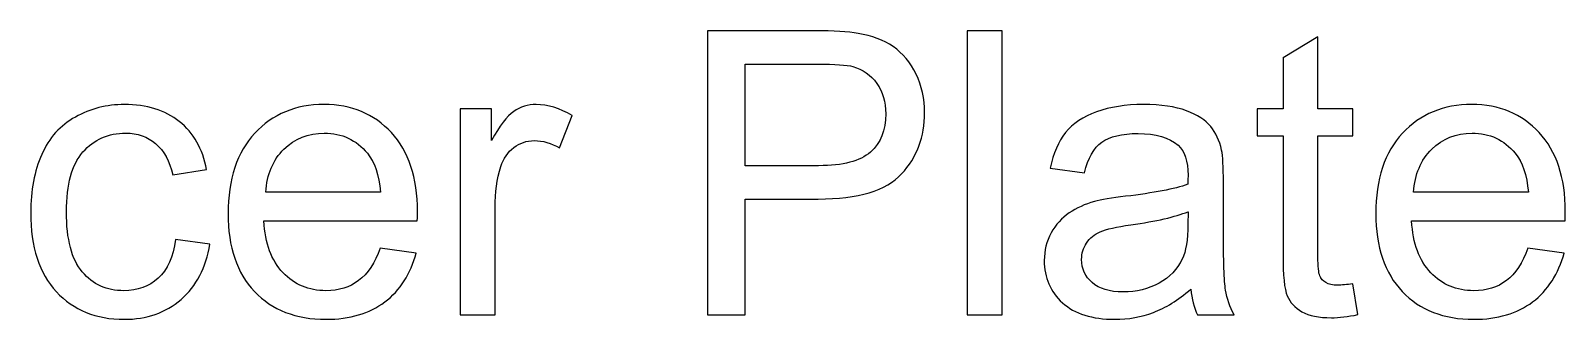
# Model space of a CAD drawing. Header units: millimetres. Extents: x -961 to -101, y 26 to 952.
# Drawn here: x -896.32 to -847.25, y 482.14 to 491.37 of the extents above; entities that cross this region are included whole.
import ezdxf

# ---------------------------------------------------------------- set-up
doc = ezdxf.new("R2010")
doc.units = ezdxf.units.MM
doc.header["$MEASUREMENT"] = 0
doc.layers.add('Layer 1', color=7, linetype='Continuous')

msp = doc.modelspace()

# ---------------------------------------------------------------- linework, layer by layer
at = {"layer": 'Layer 1', "color": 250}
for points, knots in [([(-874.6841, 482.2773), (-874.6841, 482.2773), (-874.6841, 491.3705), (-874.6841, 491.3705), (-874.6841, 491.3705), (-874.6841, 491.3705), (-871.2509, 491.3705), (-871.2509, 491.3705), (-871.2509, 491.3705), (-870.6476, 491.3705), (-870.1862, 491.3409), (-869.8666, 491.2837), (-869.8666, 491.2837), (-869.4199, 491.2096), (-869.0453, 491.0678), (-868.7426, 490.8604), (-868.7426, 490.8604), (-868.4399, 490.6508), (-868.1965, 490.3587), (-868.0124, 489.9841), (-868.0124, 489.9841), (-867.8282, 489.6094), (-867.7372, 489.1967), (-867.7372, 488.7458), (-867.7372, 488.7458), (-867.7372, 487.9754), (-867.9827, 487.3213), (-868.4759, 486.7879), (-868.4759, 486.7879), (-868.967, 486.2524), (-869.8581, 485.9857), (-871.145, 485.9857), (-871.145, 485.9857), (-871.145, 485.9857), (-873.4776, 485.9857), (-873.4776, 485.9857), (-873.4776, 485.9857), (-873.4776, 485.9857), (-873.4776, 482.2773), (-873.4776, 482.2773), (-873.4776, 482.2773), (-873.4776, 482.2773), (-874.6841, 482.2773), (-874.6841, 482.2773)], [0, 0, 0, 0, 0.0833333, 0.0833333, 0.0833333, 0.0833333, 0.1666667, 0.1666667, 0.1666667, 0.1666667, 0.25, 0.25, 0.25, 0.25, 0.3333333, 0.3333333, 0.3333333, 0.3333333, 0.4166667, 0.4166667, 0.4166667, 0.4166667, 0.5, 0.5, 0.5, 0.5, 0.5833333, 0.5833333, 0.5833333, 0.5833333, 0.6666667, 0.6666667, 0.6666667, 0.6666667, 0.75, 0.75, 0.75, 0.75, 0.8333333, 0.8333333, 0.8333333, 0.8333333, 1, 1, 1, 1]), ([(-866.3783, 482.2773), (-866.3783, 482.2773), (-866.3783, 491.3705), (-866.3783, 491.3705), (-866.3783, 491.3705), (-866.3783, 491.3705), (-865.2607, 491.3705), (-865.2607, 491.3705), (-865.2607, 491.3705), (-865.2607, 491.3705), (-865.2607, 482.2773), (-865.2607, 482.2773), (-865.2607, 482.2773), (-865.2607, 482.2773), (-866.3783, 482.2773), (-866.3783, 482.2773)], [0, 0, 0, 0, 0.2, 0.2, 0.2, 0.2, 0.4, 0.4, 0.4, 0.4, 0.6, 0.6, 0.6, 0.6, 1, 1, 1, 1]), ([(-854.0424, 483.2743), (-854.0424, 483.2743), (-853.89, 482.2879), (-853.89, 482.2879), (-853.89, 482.2879), (-854.2033, 482.2223), (-854.4848, 482.1884), (-854.7303, 482.1884), (-854.7303, 482.1884), (-855.1346, 482.1884), (-855.4479, 482.2519), (-855.6722, 482.381), (-855.6722, 482.381), (-855.8945, 482.5101), (-856.0511, 482.6774), (-856.1421, 482.8869), (-856.1421, 482.8869), (-856.2331, 483.0965), (-856.2776, 483.5367), (-856.2776, 484.2077), (-856.2776, 484.2077), (-856.2776, 484.2077), (-856.2776, 488.005), (-856.2776, 488.005), (-856.2776, 488.005), (-856.2776, 488.005), (-857.1031, 488.005), (-857.1031, 488.005), (-857.1031, 488.005), (-857.1031, 488.005), (-857.1031, 488.8686), (-857.1031, 488.8686), (-857.1031, 488.8686), (-857.1031, 488.8686), (-856.2776, 488.8686), (-856.2776, 488.8686), (-856.2776, 488.8686), (-856.2776, 488.8686), (-856.2776, 490.4984), (-856.2776, 490.4984), (-856.2776, 490.4984), (-856.2776, 490.4984), (-855.16, 491.1694), (-855.16, 491.1694), (-855.16, 491.1694), (-855.16, 491.1694), (-855.16, 488.8686), (-855.16, 488.8686), (-855.16, 488.8686), (-855.16, 488.8686), (-854.0424, 488.8686), (-854.0424, 488.8686), (-854.0424, 488.8686), (-854.0424, 488.8686), (-854.0424, 488.005), (-854.0424, 488.005), (-854.0424, 488.005), (-854.0424, 488.005), (-855.16, 488.005), (-855.16, 488.005), (-855.16, 488.005), (-855.16, 488.005), (-855.16, 484.1442), (-855.16, 484.1442), (-855.16, 484.1442), (-855.16, 483.8246), (-855.1409, 483.6193), (-855.1007, 483.5283), (-855.1007, 483.5283), (-855.0626, 483.4372), (-854.9991, 483.3653), (-854.9102, 483.3102), (-854.9102, 483.3102), (-854.8213, 483.2573), (-854.6943, 483.2298), (-854.5292, 483.2298), (-854.5292, 483.2298), (-854.4065, 483.2298), (-854.2435, 483.2446), (-854.0424, 483.2743)], [0, 0, 0, 0, 0.047619, 0.047619, 0.047619, 0.047619, 0.0952381, 0.0952381, 0.0952381, 0.0952381, 0.1428571, 0.1428571, 0.1428571, 0.1428571, 0.1904762, 0.1904762, 0.1904762, 0.1904762, 0.2380952, 0.2380952, 0.2380952, 0.2380952, 0.2857143, 0.2857143, 0.2857143, 0.2857143, 0.3333333, 0.3333333, 0.3333333, 0.3333333, 0.3809524, 0.3809524, 0.3809524, 0.3809524, 0.4285714, 0.4285714, 0.4285714, 0.4285714, 0.4761905, 0.4761905, 0.4761905, 0.4761905, 0.5238095, 0.5238095, 0.5238095, 0.5238095, 0.5714286, 0.5714286, 0.5714286, 0.5714286, 0.6190476, 0.6190476, 0.6190476, 0.6190476, 0.6666667, 0.6666667, 0.6666667, 0.6666667, 0.7142857, 0.7142857, 0.7142857, 0.7142857, 0.7619048, 0.7619048, 0.7619048, 0.7619048, 0.8095238, 0.8095238, 0.8095238, 0.8095238, 0.8571429, 0.8571429, 0.8571429, 0.8571429, 0.9047619, 0.9047619, 0.9047619, 0.9047619, 1, 1, 1, 1]), ([(-873.4776, 487.0525), (-873.4776, 487.0525), (-871.1281, 487.0525), (-871.1281, 487.0525), (-871.1281, 487.0525), (-870.3492, 487.0525), (-869.7988, 487.1964), (-869.4707, 487.4864), (-869.4707, 487.4864), (-869.1448, 487.7764), (-868.9818, 488.1828), (-868.9818, 488.7099), (-868.9818, 488.7099), (-868.9818, 489.0887), (-869.077, 489.4147), (-869.2697, 489.6856), (-869.2697, 489.6856), (-869.4623, 489.9566), (-869.7163, 490.1365), (-870.0295, 490.2233), (-870.0295, 490.2233), (-870.2327, 490.2762), (-870.6074, 490.3037), (-871.1514, 490.3037), (-871.1514, 490.3037), (-871.1514, 490.3037), (-873.4776, 490.3037), (-873.4776, 490.3037), (-873.4776, 490.3037), (-873.4776, 490.3037), (-873.4776, 487.0525), (-873.4776, 487.0525)], [0, 0, 0, 0, 0.1111111, 0.1111111, 0.1111111, 0.1111111, 0.2222222, 0.2222222, 0.2222222, 0.2222222, 0.3333333, 0.3333333, 0.3333333, 0.3333333, 0.4444444, 0.4444444, 0.4444444, 0.4444444, 0.5555556, 0.5555556, 0.5555556, 0.5555556, 0.6666667, 0.6666667, 0.6666667, 0.6666667, 0.7777778, 0.7777778, 0.7777778, 0.7777778, 1, 1, 1, 1]), ([(-891.6894, 484.6903), (-891.6894, 484.6903), (-890.5972, 484.5379), (-890.5972, 484.5379), (-890.5972, 484.5379), (-890.7178, 483.7865), (-891.0226, 483.2002), (-891.5158, 482.7747), (-891.5158, 482.7747), (-892.009, 482.3493), (-892.6165, 482.1376), (-893.334, 482.1376), (-893.334, 482.1376), (-894.2336, 482.1376), (-894.9575, 482.4318), (-895.5036, 483.0203), (-895.5036, 483.0203), (-896.0518, 483.6087), (-896.3249, 484.4511), (-896.3249, 485.5476), (-896.3249, 485.5476), (-896.3249, 486.2588), (-896.2064, 486.8789), (-895.9714, 487.4123), (-895.9714, 487.4123), (-895.7365, 487.9436), (-895.3787, 488.3437), (-894.8961, 488.6083), (-894.8961, 488.6083), (-894.4157, 488.875), (-893.8928, 489.0083), (-893.3256, 489.0083), (-893.3256, 489.0083), (-892.6123, 489.0083), (-892.0259, 488.8284), (-891.573, 488.4664), (-891.573, 488.4664), (-891.1179, 488.1045), (-890.8258, 487.5901), (-890.6988, 486.9255), (-890.6988, 486.9255), (-890.6988, 486.9255), (-891.7783, 486.7604), (-891.7783, 486.7604), (-891.7783, 486.7604), (-891.882, 487.2028), (-892.064, 487.5351), (-892.3286, 487.7595), (-892.3286, 487.7595), (-892.5911, 487.9817), (-892.9086, 488.0939), (-893.2811, 488.0939), (-893.2811, 488.0939), (-893.8442, 488.0939), (-894.3014, 487.8928), (-894.6548, 487.4907), (-894.6548, 487.4907), (-895.0062, 487.0864), (-895.1819, 486.4514), (-895.1819, 485.5793), (-895.1819, 485.5793), (-895.1819, 484.6945), (-895.0126, 484.0532), (-894.6739, 483.6531), (-894.6739, 483.6531), (-894.3331, 483.2531), (-893.8907, 483.052), (-893.3467, 483.052), (-893.3467, 483.052), (-892.9065, 483.052), (-892.5403, 483.1854), (-892.2482, 483.4542), (-892.2482, 483.4542), (-891.954, 483.7209), (-891.7677, 484.1336), (-891.6894, 484.6903)], [0, 0, 0, 0, 0.05, 0.05, 0.05, 0.05, 0.1, 0.1, 0.1, 0.1, 0.15, 0.15, 0.15, 0.15, 0.2, 0.2, 0.2, 0.2, 0.25, 0.25, 0.25, 0.25, 0.3, 0.3, 0.3, 0.3, 0.35, 0.35, 0.35, 0.35, 0.4, 0.4, 0.4, 0.4, 0.45, 0.45, 0.45, 0.45, 0.5, 0.5, 0.5, 0.5, 0.55, 0.55, 0.55, 0.55, 0.6, 0.6, 0.6, 0.6, 0.65, 0.65, 0.65, 0.65, 0.7, 0.7, 0.7, 0.7, 0.75, 0.75, 0.75, 0.75, 0.8, 0.8, 0.8, 0.8, 0.85, 0.85, 0.85, 0.85, 0.9, 0.9, 0.9, 0.9, 1, 1, 1, 1]), ([(-885.1489, 484.4109), (-885.1489, 484.4109), (-883.9932, 484.2585), (-883.9932, 484.2585), (-883.9932, 484.2585), (-884.1731, 483.5875), (-884.5097, 483.0647), (-885.0007, 482.6943), (-885.0007, 482.6943), (-885.4918, 482.3239), (-886.1183, 482.1376), (-886.8824, 482.1376), (-886.8824, 482.1376), (-887.8434, 482.1376), (-888.6054, 482.4339), (-889.1684, 483.0266), (-889.1684, 483.0266), (-889.7315, 483.6172), (-890.013, 484.449), (-890.013, 485.5179), (-890.013, 485.5179), (-890.013, 486.6228), (-889.7294, 487.4822), (-889.16, 488.0918), (-889.16, 488.0918), (-888.5906, 488.7035), (-887.8519, 489.0083), (-886.9438, 489.0083), (-886.9438, 489.0083), (-886.0654, 489.0083), (-885.3479, 488.7099), (-884.7912, 488.1108), (-884.7912, 488.1108), (-884.2345, 487.5118), (-883.9551, 486.6694), (-883.9551, 485.5835), (-883.9551, 485.5835), (-883.9551, 485.5179), (-883.9572, 485.4184), (-883.9614, 485.2872), (-883.9614, 485.2872), (-883.9614, 485.2872), (-888.87, 485.2872), (-888.87, 485.2872), (-888.87, 485.2872), (-888.8277, 484.5654), (-888.6245, 484.0109), (-888.2562, 483.6277), (-888.2562, 483.6277), (-887.89, 483.2446), (-887.4307, 483.052), (-886.8824, 483.052), (-886.8824, 483.052), (-886.4739, 483.052), (-886.1247, 483.16), (-885.8368, 483.3759), (-885.8368, 483.3759), (-885.5468, 483.5918), (-885.3182, 483.9368), (-885.1489, 484.4109)], [0, 0, 0, 0, 0.0625, 0.0625, 0.0625, 0.0625, 0.125, 0.125, 0.125, 0.125, 0.1875, 0.1875, 0.1875, 0.1875, 0.25, 0.25, 0.25, 0.25, 0.3125, 0.3125, 0.3125, 0.3125, 0.375, 0.375, 0.375, 0.375, 0.4375, 0.4375, 0.4375, 0.4375, 0.5, 0.5, 0.5, 0.5, 0.5625, 0.5625, 0.5625, 0.5625, 0.625, 0.625, 0.625, 0.625, 0.6875, 0.6875, 0.6875, 0.6875, 0.75, 0.75, 0.75, 0.75, 0.8125, 0.8125, 0.8125, 0.8125, 0.875, 0.875, 0.875, 0.875, 1, 1, 1, 1]), ([(-882.5941, 482.2773), (-882.5941, 482.2773), (-882.5941, 488.8686), (-882.5941, 488.8686), (-882.5941, 488.8686), (-882.5941, 488.8686), (-881.5908, 488.8686), (-881.5908, 488.8686), (-881.5908, 488.8686), (-881.5908, 488.8686), (-881.5908, 487.859), (-881.5908, 487.859), (-881.5908, 487.859), (-881.3347, 488.3267), (-881.0976, 488.6358), (-880.8796, 488.7839), (-880.8796, 488.7839), (-880.6616, 488.9342), (-880.4224, 489.0083), (-880.162, 489.0083), (-880.162, 489.0083), (-879.7853, 489.0083), (-879.4022, 488.8898), (-879.0127, 488.6548), (-879.0127, 488.6548), (-879.0127, 488.6548), (-879.4106, 487.624), (-879.4106, 487.624), (-879.4106, 487.624), (-879.6816, 487.7764), (-879.9525, 487.8526), (-880.2234, 487.8526), (-880.2234, 487.8526), (-880.4668, 487.8526), (-880.6849, 487.7785), (-880.8775, 487.6325), (-880.8775, 487.6325), (-881.0701, 487.4864), (-881.2077, 487.2832), (-881.2902, 487.0229), (-881.2902, 487.0229), (-881.4151, 486.6271), (-881.4765, 486.1931), (-881.4765, 485.7211), (-881.4765, 485.7211), (-881.4765, 485.7211), (-881.4765, 482.2773), (-881.4765, 482.2773), (-881.4765, 482.2773), (-881.4765, 482.2773), (-882.5941, 482.2773), (-882.5941, 482.2773)], [0, 0, 0, 0, 0.0714286, 0.0714286, 0.0714286, 0.0714286, 0.1428571, 0.1428571, 0.1428571, 0.1428571, 0.2142857, 0.2142857, 0.2142857, 0.2142857, 0.2857143, 0.2857143, 0.2857143, 0.2857143, 0.3571429, 0.3571429, 0.3571429, 0.3571429, 0.4285714, 0.4285714, 0.4285714, 0.4285714, 0.5, 0.5, 0.5, 0.5, 0.5714286, 0.5714286, 0.5714286, 0.5714286, 0.6428571, 0.6428571, 0.6428571, 0.6428571, 0.7142857, 0.7142857, 0.7142857, 0.7142857, 0.7857143, 0.7857143, 0.7857143, 0.7857143, 0.8571429, 0.8571429, 0.8571429, 0.8571429, 1, 1, 1, 1]), ([(-859.2261, 483.1028), (-859.641, 482.7493), (-860.041, 482.5017), (-860.4241, 482.3556), (-860.4241, 482.3556), (-860.8072, 482.2096), (-861.2179, 482.1376), (-861.6581, 482.1376), (-861.6581, 482.1376), (-862.382, 482.1376), (-862.9387, 482.3133), (-863.3282, 482.6668), (-863.3282, 482.6668), (-863.7177, 483.0181), (-863.9124, 483.469), (-863.9124, 484.0172), (-863.9124, 484.0172), (-863.9124, 484.3389), (-863.8383, 484.6332), (-863.6923, 484.8999), (-863.6923, 484.8999), (-863.5441, 485.1666), (-863.3515, 485.3782), (-863.1144, 485.5391), (-863.1144, 485.5391), (-862.8752, 485.7), (-862.6085, 485.8227), (-862.3101, 485.9053), (-862.3101, 485.9053), (-862.0899, 485.9624), (-861.7576, 486.0175), (-861.3152, 486.0725), (-861.3152, 486.0725), (-860.4135, 486.1783), (-859.7468, 486.3074), (-859.3213, 486.4556), (-859.3213, 486.4556), (-859.3171, 486.608), (-859.315, 486.7054), (-859.315, 486.7456), (-859.315, 486.7456), (-859.315, 487.1986), (-859.4208, 487.5182), (-859.6325, 487.7044), (-859.6325, 487.7044), (-859.9182, 487.9563), (-860.3437, 488.0812), (-860.9067, 488.0812), (-860.9067, 488.0812), (-861.4338, 488.0812), (-861.8232, 487.9881), (-862.073, 487.8039), (-862.073, 487.8039), (-862.3249, 487.6198), (-862.509, 487.2938), (-862.6297, 486.8239), (-862.6297, 486.8239), (-862.6297, 486.8239), (-863.7219, 486.9763), (-863.7219, 486.9763), (-863.7219, 486.9763), (-863.6224, 487.4441), (-863.4594, 487.823), (-863.2308, 488.1108), (-863.2308, 488.1108), (-863.0022, 488.3987), (-862.672, 488.6188), (-862.2402, 488.7755), (-862.2402, 488.7755), (-861.8105, 488.93), (-861.3089, 489.0083), (-860.7416, 489.0083), (-860.7416, 489.0083), (-860.1786, 489.0083), (-859.7193, 488.9427), (-859.3658, 488.8093), (-859.3658, 488.8093), (-859.0144, 488.676), (-858.7541, 488.5109), (-858.589, 488.3098), (-858.589, 488.3098), (-858.4239, 488.1087), (-858.3075, 487.8547), (-858.2397, 487.5478), (-858.2397, 487.5478), (-858.2037, 487.3573), (-858.1847, 487.0144), (-858.1847, 486.5212), (-858.1847, 486.5212), (-858.1847, 486.5212), (-858.1847, 485.0396), (-858.1847, 485.0396), (-858.1847, 485.0396), (-858.1847, 484.0045), (-858.1614, 483.3505), (-858.1148, 483.0732), (-858.1148, 483.0732), (-858.0704, 482.7959), (-857.9773, 482.5313), (-857.8418, 482.2773), (-857.8418, 482.2773), (-857.8418, 482.2773), (-859.0102, 482.2773), (-859.0102, 482.2773), (-859.0102, 482.2773), (-859.1224, 482.5123), (-859.1943, 482.7874), (-859.2261, 483.1028)], [0, 0, 0, 0, 0.0357143, 0.0357143, 0.0357143, 0.0357143, 0.0714286, 0.0714286, 0.0714286, 0.0714286, 0.1071429, 0.1071429, 0.1071429, 0.1071429, 0.1428571, 0.1428571, 0.1428571, 0.1428571, 0.1785714, 0.1785714, 0.1785714, 0.1785714, 0.2142857, 0.2142857, 0.2142857, 0.2142857, 0.25, 0.25, 0.25, 0.25, 0.2857143, 0.2857143, 0.2857143, 0.2857143, 0.3214286, 0.3214286, 0.3214286, 0.3214286, 0.3571429, 0.3571429, 0.3571429, 0.3571429, 0.3928571, 0.3928571, 0.3928571, 0.3928571, 0.4285714, 0.4285714, 0.4285714, 0.4285714, 0.4642857, 0.4642857, 0.4642857, 0.4642857, 0.5, 0.5, 0.5, 0.5, 0.5357143, 0.5357143, 0.5357143, 0.5357143, 0.5714286, 0.5714286, 0.5714286, 0.5714286, 0.6071429, 0.6071429, 0.6071429, 0.6071429, 0.6428571, 0.6428571, 0.6428571, 0.6428571, 0.6785714, 0.6785714, 0.6785714, 0.6785714, 0.7142857, 0.7142857, 0.7142857, 0.7142857, 0.75, 0.75, 0.75, 0.75, 0.7857143, 0.7857143, 0.7857143, 0.7857143, 0.8214286, 0.8214286, 0.8214286, 0.8214286, 0.8571429, 0.8571429, 0.8571429, 0.8571429, 0.8928571, 0.8928571, 0.8928571, 0.8928571, 0.9285714, 0.9285714, 0.9285714, 0.9285714, 1, 1, 1, 1]), ([(-848.4438, 484.4109), (-848.4438, 484.4109), (-847.2881, 484.2585), (-847.2881, 484.2585), (-847.2881, 484.2585), (-847.468, 483.5875), (-847.8046, 483.0647), (-848.2956, 482.6943), (-848.2956, 482.6943), (-848.7867, 482.3239), (-849.4132, 482.1376), (-850.1773, 482.1376), (-850.1773, 482.1376), (-851.1383, 482.1376), (-851.9003, 482.4339), (-852.4633, 483.0266), (-852.4633, 483.0266), (-853.0264, 483.6172), (-853.3079, 484.449), (-853.3079, 485.5179), (-853.3079, 485.5179), (-853.3079, 486.6228), (-853.0243, 487.4822), (-852.4549, 488.0918), (-852.4549, 488.0918), (-851.8855, 488.7035), (-851.1468, 489.0083), (-850.2387, 489.0083), (-850.2387, 489.0083), (-849.3603, 489.0083), (-848.6428, 488.7099), (-848.0861, 488.1108), (-848.0861, 488.1108), (-847.5294, 487.5118), (-847.25, 486.6694), (-847.25, 485.5835), (-847.25, 485.5835), (-847.25, 485.5179), (-847.2521, 485.4184), (-847.2563, 485.2872), (-847.2563, 485.2872), (-847.2563, 485.2872), (-852.1649, 485.2872), (-852.1649, 485.2872), (-852.1649, 485.2872), (-852.1226, 484.5654), (-851.9194, 484.0109), (-851.5511, 483.6277), (-851.5511, 483.6277), (-851.1849, 483.2446), (-850.7256, 483.052), (-850.1773, 483.052), (-850.1773, 483.052), (-849.7688, 483.052), (-849.4196, 483.16), (-849.1317, 483.3759), (-849.1317, 483.3759), (-848.8417, 483.5918), (-848.6131, 483.9368), (-848.4438, 484.4109)], [0, 0, 0, 0, 0.0625, 0.0625, 0.0625, 0.0625, 0.125, 0.125, 0.125, 0.125, 0.1875, 0.1875, 0.1875, 0.1875, 0.25, 0.25, 0.25, 0.25, 0.3125, 0.3125, 0.3125, 0.3125, 0.375, 0.375, 0.375, 0.375, 0.4375, 0.4375, 0.4375, 0.4375, 0.5, 0.5, 0.5, 0.5, 0.5625, 0.5625, 0.5625, 0.5625, 0.625, 0.625, 0.625, 0.625, 0.6875, 0.6875, 0.6875, 0.6875, 0.75, 0.75, 0.75, 0.75, 0.8125, 0.8125, 0.8125, 0.8125, 0.875, 0.875, 0.875, 0.875, 1, 1, 1, 1]), ([(-888.8065, 486.2016), (-888.8065, 486.2016), (-885.1362, 486.2016), (-885.1362, 486.2016), (-885.1362, 486.2016), (-885.1849, 486.7562), (-885.3267, 487.171), (-885.5574, 487.4483), (-885.5574, 487.4483), (-885.9109, 487.878), (-886.3723, 488.0939), (-886.9375, 488.0939), (-886.9375, 488.0939), (-887.4497, 488.0939), (-887.8794, 487.9225), (-888.2286, 487.5796), (-888.2286, 487.5796), (-888.5758, 487.2367), (-888.7684, 486.7773), (-888.8065, 486.2016)], [0, 0, 0, 0, 0.1666667, 0.1666667, 0.1666667, 0.1666667, 0.3333333, 0.3333333, 0.3333333, 0.3333333, 0.5, 0.5, 0.5, 0.5, 0.6666667, 0.6666667, 0.6666667, 0.6666667, 1, 1, 1, 1]), ([(-852.1014, 486.2016), (-852.1014, 486.2016), (-848.4311, 486.2016), (-848.4311, 486.2016), (-848.4311, 486.2016), (-848.4798, 486.7562), (-848.6216, 487.171), (-848.8523, 487.4483), (-848.8523, 487.4483), (-849.2058, 487.878), (-849.6672, 488.0939), (-850.2324, 488.0939), (-850.2324, 488.0939), (-850.7446, 488.0939), (-851.1743, 487.9225), (-851.5235, 487.5796), (-851.5235, 487.5796), (-851.8707, 487.2367), (-852.0633, 486.7773), (-852.1014, 486.2016)], [0, 0, 0, 0, 0.1666667, 0.1666667, 0.1666667, 0.1666667, 0.3333333, 0.3333333, 0.3333333, 0.3333333, 0.5, 0.5, 0.5, 0.5, 0.6666667, 0.6666667, 0.6666667, 0.6666667, 1, 1, 1, 1]), ([(-859.315, 485.5793), (-859.7214, 485.4142), (-860.331, 485.2745), (-861.1438, 485.1602), (-861.1438, 485.1602), (-861.6052, 485.0946), (-861.9312, 485.0205), (-862.1217, 484.938), (-862.1217, 484.938), (-862.3122, 484.8554), (-862.4582, 484.7348), (-862.562, 484.5781), (-862.562, 484.5781), (-862.6657, 484.4194), (-862.7186, 484.2437), (-862.7186, 484.049), (-862.7186, 484.049), (-862.7186, 483.7547), (-862.6064, 483.5071), (-862.3799, 483.3102), (-862.3799, 483.3102), (-862.1534, 483.1134), (-861.8232, 483.0139), (-861.3893, 483.0139), (-861.3893, 483.0139), (-860.9596, 483.0139), (-860.5765, 483.107), (-860.24, 483.2954), (-860.24, 483.2954), (-859.9055, 483.4817), (-859.6579, 483.7378), (-859.5013, 484.0617), (-859.5013, 484.0617), (-859.3806, 484.3135), (-859.3213, 484.684), (-859.3213, 485.1729), (-859.3213, 485.1729), (-859.3213, 485.1729), (-859.315, 485.5793), (-859.315, 485.5793)], [0, 0, 0, 0, 0.0909091, 0.0909091, 0.0909091, 0.0909091, 0.1818182, 0.1818182, 0.1818182, 0.1818182, 0.2727273, 0.2727273, 0.2727273, 0.2727273, 0.3636364, 0.3636364, 0.3636364, 0.3636364, 0.4545455, 0.4545455, 0.4545455, 0.4545455, 0.5454545, 0.5454545, 0.5454545, 0.5454545, 0.6363636, 0.6363636, 0.6363636, 0.6363636, 0.7272727, 0.7272727, 0.7272727, 0.7272727, 0.8181818, 0.8181818, 0.8181818, 0.8181818, 1, 1, 1, 1])]:
    msp.add_open_spline(points, degree=3, knots=knots, dxfattribs=at)
at = {"layer": 'Layer 1', "color": 250, "lineweight": 9}
for points, knots in [([(-874.6841, 482.2773), (-874.6841, 482.2773), (-874.6841, 491.3705), (-874.6841, 491.3705), (-874.6841, 491.3705), (-874.6841, 491.3705), (-871.2509, 491.3705), (-871.2509, 491.3705), (-871.2509, 491.3705), (-870.6476, 491.3705), (-870.1862, 491.3409), (-869.8666, 491.2837), (-869.8666, 491.2837), (-869.4199, 491.2096), (-869.0453, 491.0678), (-868.7426, 490.8604), (-868.7426, 490.8604), (-868.4399, 490.6508), (-868.1965, 490.3587), (-868.0124, 489.9841), (-868.0124, 489.9841), (-867.8282, 489.6094), (-867.7372, 489.1967), (-867.7372, 488.7458), (-867.7372, 488.7458), (-867.7372, 487.9754), (-867.9827, 487.3213), (-868.4759, 486.7879), (-868.4759, 486.7879), (-868.967, 486.2524), (-869.8581, 485.9857), (-871.145, 485.9857), (-871.145, 485.9857), (-871.145, 485.9857), (-873.4776, 485.9857), (-873.4776, 485.9857), (-873.4776, 485.9857), (-873.4776, 485.9857), (-873.4776, 482.2773), (-873.4776, 482.2773), (-873.4776, 482.2773), (-873.4776, 482.2773), (-874.6841, 482.2773), (-874.6841, 482.2773)], [0, 0, 0, 0, 0.0833333, 0.0833333, 0.0833333, 0.0833333, 0.1666667, 0.1666667, 0.1666667, 0.1666667, 0.25, 0.25, 0.25, 0.25, 0.3333333, 0.3333333, 0.3333333, 0.3333333, 0.4166667, 0.4166667, 0.4166667, 0.4166667, 0.5, 0.5, 0.5, 0.5, 0.5833333, 0.5833333, 0.5833333, 0.5833333, 0.6666667, 0.6666667, 0.6666667, 0.6666667, 0.75, 0.75, 0.75, 0.75, 0.8333333, 0.8333333, 0.8333333, 0.8333333, 1, 1, 1, 1]), ([(-866.3783, 482.2773), (-866.3783, 482.2773), (-866.3783, 491.3705), (-866.3783, 491.3705), (-866.3783, 491.3705), (-866.3783, 491.3705), (-865.2607, 491.3705), (-865.2607, 491.3705), (-865.2607, 491.3705), (-865.2607, 491.3705), (-865.2607, 482.2773), (-865.2607, 482.2773), (-865.2607, 482.2773), (-865.2607, 482.2773), (-866.3783, 482.2773), (-866.3783, 482.2773)], [0, 0, 0, 0, 0.2, 0.2, 0.2, 0.2, 0.4, 0.4, 0.4, 0.4, 0.6, 0.6, 0.6, 0.6, 1, 1, 1, 1]), ([(-854.0424, 483.2743), (-854.0424, 483.2743), (-853.89, 482.2879), (-853.89, 482.2879), (-853.89, 482.2879), (-854.2033, 482.2223), (-854.4848, 482.1884), (-854.7303, 482.1884), (-854.7303, 482.1884), (-855.1346, 482.1884), (-855.4479, 482.2519), (-855.6722, 482.381), (-855.6722, 482.381), (-855.8945, 482.5101), (-856.0511, 482.6774), (-856.1421, 482.8869), (-856.1421, 482.8869), (-856.2331, 483.0965), (-856.2776, 483.5367), (-856.2776, 484.2077), (-856.2776, 484.2077), (-856.2776, 484.2077), (-856.2776, 488.005), (-856.2776, 488.005), (-856.2776, 488.005), (-856.2776, 488.005), (-857.1031, 488.005), (-857.1031, 488.005), (-857.1031, 488.005), (-857.1031, 488.005), (-857.1031, 488.8686), (-857.1031, 488.8686), (-857.1031, 488.8686), (-857.1031, 488.8686), (-856.2776, 488.8686), (-856.2776, 488.8686), (-856.2776, 488.8686), (-856.2776, 488.8686), (-856.2776, 490.4984), (-856.2776, 490.4984), (-856.2776, 490.4984), (-856.2776, 490.4984), (-855.16, 491.1694), (-855.16, 491.1694), (-855.16, 491.1694), (-855.16, 491.1694), (-855.16, 488.8686), (-855.16, 488.8686), (-855.16, 488.8686), (-855.16, 488.8686), (-854.0424, 488.8686), (-854.0424, 488.8686), (-854.0424, 488.8686), (-854.0424, 488.8686), (-854.0424, 488.005), (-854.0424, 488.005), (-854.0424, 488.005), (-854.0424, 488.005), (-855.16, 488.005), (-855.16, 488.005), (-855.16, 488.005), (-855.16, 488.005), (-855.16, 484.1442), (-855.16, 484.1442), (-855.16, 484.1442), (-855.16, 483.8246), (-855.1409, 483.6193), (-855.1007, 483.5283), (-855.1007, 483.5283), (-855.0626, 483.4372), (-854.9991, 483.3653), (-854.9102, 483.3102), (-854.9102, 483.3102), (-854.8213, 483.2573), (-854.6943, 483.2298), (-854.5292, 483.2298), (-854.5292, 483.2298), (-854.4065, 483.2298), (-854.2435, 483.2446), (-854.0424, 483.2743)], [0, 0, 0, 0, 0.047619, 0.047619, 0.047619, 0.047619, 0.0952381, 0.0952381, 0.0952381, 0.0952381, 0.1428571, 0.1428571, 0.1428571, 0.1428571, 0.1904762, 0.1904762, 0.1904762, 0.1904762, 0.2380952, 0.2380952, 0.2380952, 0.2380952, 0.2857143, 0.2857143, 0.2857143, 0.2857143, 0.3333333, 0.3333333, 0.3333333, 0.3333333, 0.3809524, 0.3809524, 0.3809524, 0.3809524, 0.4285714, 0.4285714, 0.4285714, 0.4285714, 0.4761905, 0.4761905, 0.4761905, 0.4761905, 0.5238095, 0.5238095, 0.5238095, 0.5238095, 0.5714286, 0.5714286, 0.5714286, 0.5714286, 0.6190476, 0.6190476, 0.6190476, 0.6190476, 0.6666667, 0.6666667, 0.6666667, 0.6666667, 0.7142857, 0.7142857, 0.7142857, 0.7142857, 0.7619048, 0.7619048, 0.7619048, 0.7619048, 0.8095238, 0.8095238, 0.8095238, 0.8095238, 0.8571429, 0.8571429, 0.8571429, 0.8571429, 0.9047619, 0.9047619, 0.9047619, 0.9047619, 1, 1, 1, 1]), ([(-873.4776, 487.0525), (-873.4776, 487.0525), (-871.1281, 487.0525), (-871.1281, 487.0525), (-871.1281, 487.0525), (-870.3492, 487.0525), (-869.7988, 487.1964), (-869.4707, 487.4864), (-869.4707, 487.4864), (-869.1448, 487.7764), (-868.9818, 488.1828), (-868.9818, 488.7099), (-868.9818, 488.7099), (-868.9818, 489.0887), (-869.077, 489.4147), (-869.2697, 489.6856), (-869.2697, 489.6856), (-869.4623, 489.9566), (-869.7163, 490.1365), (-870.0295, 490.2233), (-870.0295, 490.2233), (-870.2327, 490.2762), (-870.6074, 490.3037), (-871.1514, 490.3037), (-871.1514, 490.3037), (-871.1514, 490.3037), (-873.4776, 490.3037), (-873.4776, 490.3037), (-873.4776, 490.3037), (-873.4776, 490.3037), (-873.4776, 487.0525), (-873.4776, 487.0525)], [0, 0, 0, 0, 0.1111111, 0.1111111, 0.1111111, 0.1111111, 0.2222222, 0.2222222, 0.2222222, 0.2222222, 0.3333333, 0.3333333, 0.3333333, 0.3333333, 0.4444444, 0.4444444, 0.4444444, 0.4444444, 0.5555556, 0.5555556, 0.5555556, 0.5555556, 0.6666667, 0.6666667, 0.6666667, 0.6666667, 0.7777778, 0.7777778, 0.7777778, 0.7777778, 1, 1, 1, 1]), ([(-891.6894, 484.6903), (-891.6894, 484.6903), (-890.5972, 484.5379), (-890.5972, 484.5379), (-890.5972, 484.5379), (-890.7178, 483.7865), (-891.0226, 483.2002), (-891.5158, 482.7747), (-891.5158, 482.7747), (-892.009, 482.3493), (-892.6165, 482.1376), (-893.334, 482.1376), (-893.334, 482.1376), (-894.2336, 482.1376), (-894.9575, 482.4318), (-895.5036, 483.0203), (-895.5036, 483.0203), (-896.0518, 483.6087), (-896.3249, 484.4511), (-896.3249, 485.5476), (-896.3249, 485.5476), (-896.3249, 486.2588), (-896.2064, 486.8789), (-895.9714, 487.4123), (-895.9714, 487.4123), (-895.7365, 487.9436), (-895.3787, 488.3437), (-894.8961, 488.6083), (-894.8961, 488.6083), (-894.4157, 488.875), (-893.8928, 489.0083), (-893.3256, 489.0083), (-893.3256, 489.0083), (-892.6123, 489.0083), (-892.0259, 488.8284), (-891.573, 488.4664), (-891.573, 488.4664), (-891.1179, 488.1045), (-890.8258, 487.5901), (-890.6988, 486.9255), (-890.6988, 486.9255), (-890.6988, 486.9255), (-891.7783, 486.7604), (-891.7783, 486.7604), (-891.7783, 486.7604), (-891.882, 487.2028), (-892.064, 487.5351), (-892.3286, 487.7595), (-892.3286, 487.7595), (-892.5911, 487.9817), (-892.9086, 488.0939), (-893.2811, 488.0939), (-893.2811, 488.0939), (-893.8442, 488.0939), (-894.3014, 487.8928), (-894.6548, 487.4907), (-894.6548, 487.4907), (-895.0062, 487.0864), (-895.1819, 486.4514), (-895.1819, 485.5793), (-895.1819, 485.5793), (-895.1819, 484.6945), (-895.0126, 484.0532), (-894.6739, 483.6531), (-894.6739, 483.6531), (-894.3331, 483.2531), (-893.8907, 483.052), (-893.3467, 483.052), (-893.3467, 483.052), (-892.9065, 483.052), (-892.5403, 483.1854), (-892.2482, 483.4542), (-892.2482, 483.4542), (-891.954, 483.7209), (-891.7677, 484.1336), (-891.6894, 484.6903)], [0, 0, 0, 0, 0.05, 0.05, 0.05, 0.05, 0.1, 0.1, 0.1, 0.1, 0.15, 0.15, 0.15, 0.15, 0.2, 0.2, 0.2, 0.2, 0.25, 0.25, 0.25, 0.25, 0.3, 0.3, 0.3, 0.3, 0.35, 0.35, 0.35, 0.35, 0.4, 0.4, 0.4, 0.4, 0.45, 0.45, 0.45, 0.45, 0.5, 0.5, 0.5, 0.5, 0.55, 0.55, 0.55, 0.55, 0.6, 0.6, 0.6, 0.6, 0.65, 0.65, 0.65, 0.65, 0.7, 0.7, 0.7, 0.7, 0.75, 0.75, 0.75, 0.75, 0.8, 0.8, 0.8, 0.8, 0.85, 0.85, 0.85, 0.85, 0.9, 0.9, 0.9, 0.9, 1, 1, 1, 1]), ([(-885.1489, 484.4109), (-885.1489, 484.4109), (-883.9932, 484.2585), (-883.9932, 484.2585), (-883.9932, 484.2585), (-884.1731, 483.5875), (-884.5097, 483.0647), (-885.0007, 482.6943), (-885.0007, 482.6943), (-885.4918, 482.3239), (-886.1183, 482.1376), (-886.8824, 482.1376), (-886.8824, 482.1376), (-887.8434, 482.1376), (-888.6054, 482.4339), (-889.1684, 483.0266), (-889.1684, 483.0266), (-889.7315, 483.6172), (-890.013, 484.449), (-890.013, 485.5179), (-890.013, 485.5179), (-890.013, 486.6228), (-889.7294, 487.4822), (-889.16, 488.0918), (-889.16, 488.0918), (-888.5906, 488.7035), (-887.8519, 489.0083), (-886.9438, 489.0083), (-886.9438, 489.0083), (-886.0654, 489.0083), (-885.3479, 488.7099), (-884.7912, 488.1108), (-884.7912, 488.1108), (-884.2345, 487.5118), (-883.9551, 486.6694), (-883.9551, 485.5835), (-883.9551, 485.5835), (-883.9551, 485.5179), (-883.9572, 485.4184), (-883.9614, 485.2872), (-883.9614, 485.2872), (-883.9614, 485.2872), (-888.87, 485.2872), (-888.87, 485.2872), (-888.87, 485.2872), (-888.8277, 484.5654), (-888.6245, 484.0109), (-888.2562, 483.6277), (-888.2562, 483.6277), (-887.89, 483.2446), (-887.4307, 483.052), (-886.8824, 483.052), (-886.8824, 483.052), (-886.4739, 483.052), (-886.1247, 483.16), (-885.8368, 483.3759), (-885.8368, 483.3759), (-885.5468, 483.5918), (-885.3182, 483.9368), (-885.1489, 484.4109)], [0, 0, 0, 0, 0.0625, 0.0625, 0.0625, 0.0625, 0.125, 0.125, 0.125, 0.125, 0.1875, 0.1875, 0.1875, 0.1875, 0.25, 0.25, 0.25, 0.25, 0.3125, 0.3125, 0.3125, 0.3125, 0.375, 0.375, 0.375, 0.375, 0.4375, 0.4375, 0.4375, 0.4375, 0.5, 0.5, 0.5, 0.5, 0.5625, 0.5625, 0.5625, 0.5625, 0.625, 0.625, 0.625, 0.625, 0.6875, 0.6875, 0.6875, 0.6875, 0.75, 0.75, 0.75, 0.75, 0.8125, 0.8125, 0.8125, 0.8125, 0.875, 0.875, 0.875, 0.875, 1, 1, 1, 1]), ([(-882.5941, 482.2773), (-882.5941, 482.2773), (-882.5941, 488.8686), (-882.5941, 488.8686), (-882.5941, 488.8686), (-882.5941, 488.8686), (-881.5908, 488.8686), (-881.5908, 488.8686), (-881.5908, 488.8686), (-881.5908, 488.8686), (-881.5908, 487.859), (-881.5908, 487.859), (-881.5908, 487.859), (-881.3347, 488.3267), (-881.0976, 488.6358), (-880.8796, 488.7839), (-880.8796, 488.7839), (-880.6616, 488.9342), (-880.4224, 489.0083), (-880.162, 489.0083), (-880.162, 489.0083), (-879.7853, 489.0083), (-879.4022, 488.8898), (-879.0127, 488.6548), (-879.0127, 488.6548), (-879.0127, 488.6548), (-879.4106, 487.624), (-879.4106, 487.624), (-879.4106, 487.624), (-879.6816, 487.7764), (-879.9525, 487.8526), (-880.2234, 487.8526), (-880.2234, 487.8526), (-880.4668, 487.8526), (-880.6849, 487.7785), (-880.8775, 487.6325), (-880.8775, 487.6325), (-881.0701, 487.4864), (-881.2077, 487.2832), (-881.2902, 487.0229), (-881.2902, 487.0229), (-881.4151, 486.6271), (-881.4765, 486.1931), (-881.4765, 485.7211), (-881.4765, 485.7211), (-881.4765, 485.7211), (-881.4765, 482.2773), (-881.4765, 482.2773), (-881.4765, 482.2773), (-881.4765, 482.2773), (-882.5941, 482.2773), (-882.5941, 482.2773)], [0, 0, 0, 0, 0.0714286, 0.0714286, 0.0714286, 0.0714286, 0.1428571, 0.1428571, 0.1428571, 0.1428571, 0.2142857, 0.2142857, 0.2142857, 0.2142857, 0.2857143, 0.2857143, 0.2857143, 0.2857143, 0.3571429, 0.3571429, 0.3571429, 0.3571429, 0.4285714, 0.4285714, 0.4285714, 0.4285714, 0.5, 0.5, 0.5, 0.5, 0.5714286, 0.5714286, 0.5714286, 0.5714286, 0.6428571, 0.6428571, 0.6428571, 0.6428571, 0.7142857, 0.7142857, 0.7142857, 0.7142857, 0.7857143, 0.7857143, 0.7857143, 0.7857143, 0.8571429, 0.8571429, 0.8571429, 0.8571429, 1, 1, 1, 1]), ([(-859.2261, 483.1028), (-859.641, 482.7493), (-860.041, 482.5017), (-860.4241, 482.3556), (-860.4241, 482.3556), (-860.8072, 482.2096), (-861.2179, 482.1376), (-861.6581, 482.1376), (-861.6581, 482.1376), (-862.382, 482.1376), (-862.9387, 482.3133), (-863.3282, 482.6668), (-863.3282, 482.6668), (-863.7177, 483.0181), (-863.9124, 483.469), (-863.9124, 484.0172), (-863.9124, 484.0172), (-863.9124, 484.3389), (-863.8383, 484.6332), (-863.6923, 484.8999), (-863.6923, 484.8999), (-863.5441, 485.1666), (-863.3515, 485.3782), (-863.1144, 485.5391), (-863.1144, 485.5391), (-862.8752, 485.7), (-862.6085, 485.8227), (-862.3101, 485.9053), (-862.3101, 485.9053), (-862.0899, 485.9624), (-861.7576, 486.0175), (-861.3152, 486.0725), (-861.3152, 486.0725), (-860.4135, 486.1783), (-859.7468, 486.3074), (-859.3213, 486.4556), (-859.3213, 486.4556), (-859.3171, 486.608), (-859.315, 486.7054), (-859.315, 486.7456), (-859.315, 486.7456), (-859.315, 487.1986), (-859.4208, 487.5182), (-859.6325, 487.7044), (-859.6325, 487.7044), (-859.9182, 487.9563), (-860.3437, 488.0812), (-860.9067, 488.0812), (-860.9067, 488.0812), (-861.4338, 488.0812), (-861.8232, 487.9881), (-862.073, 487.8039), (-862.073, 487.8039), (-862.3249, 487.6198), (-862.509, 487.2938), (-862.6297, 486.8239), (-862.6297, 486.8239), (-862.6297, 486.8239), (-863.7219, 486.9763), (-863.7219, 486.9763), (-863.7219, 486.9763), (-863.6224, 487.4441), (-863.4594, 487.823), (-863.2308, 488.1108), (-863.2308, 488.1108), (-863.0022, 488.3987), (-862.672, 488.6188), (-862.2402, 488.7755), (-862.2402, 488.7755), (-861.8105, 488.93), (-861.3089, 489.0083), (-860.7416, 489.0083), (-860.7416, 489.0083), (-860.1786, 489.0083), (-859.7193, 488.9427), (-859.3658, 488.8093), (-859.3658, 488.8093), (-859.0144, 488.676), (-858.7541, 488.5109), (-858.589, 488.3098), (-858.589, 488.3098), (-858.4239, 488.1087), (-858.3075, 487.8547), (-858.2397, 487.5478), (-858.2397, 487.5478), (-858.2037, 487.3573), (-858.1847, 487.0144), (-858.1847, 486.5212), (-858.1847, 486.5212), (-858.1847, 486.5212), (-858.1847, 485.0396), (-858.1847, 485.0396), (-858.1847, 485.0396), (-858.1847, 484.0045), (-858.1614, 483.3505), (-858.1148, 483.0732), (-858.1148, 483.0732), (-858.0704, 482.7959), (-857.9773, 482.5313), (-857.8418, 482.2773), (-857.8418, 482.2773), (-857.8418, 482.2773), (-859.0102, 482.2773), (-859.0102, 482.2773), (-859.0102, 482.2773), (-859.1224, 482.5123), (-859.1943, 482.7874), (-859.2261, 483.1028)], [0, 0, 0, 0, 0.0357143, 0.0357143, 0.0357143, 0.0357143, 0.0714286, 0.0714286, 0.0714286, 0.0714286, 0.1071429, 0.1071429, 0.1071429, 0.1071429, 0.1428571, 0.1428571, 0.1428571, 0.1428571, 0.1785714, 0.1785714, 0.1785714, 0.1785714, 0.2142857, 0.2142857, 0.2142857, 0.2142857, 0.25, 0.25, 0.25, 0.25, 0.2857143, 0.2857143, 0.2857143, 0.2857143, 0.3214286, 0.3214286, 0.3214286, 0.3214286, 0.3571429, 0.3571429, 0.3571429, 0.3571429, 0.3928571, 0.3928571, 0.3928571, 0.3928571, 0.4285714, 0.4285714, 0.4285714, 0.4285714, 0.4642857, 0.4642857, 0.4642857, 0.4642857, 0.5, 0.5, 0.5, 0.5, 0.5357143, 0.5357143, 0.5357143, 0.5357143, 0.5714286, 0.5714286, 0.5714286, 0.5714286, 0.6071429, 0.6071429, 0.6071429, 0.6071429, 0.6428571, 0.6428571, 0.6428571, 0.6428571, 0.6785714, 0.6785714, 0.6785714, 0.6785714, 0.7142857, 0.7142857, 0.7142857, 0.7142857, 0.75, 0.75, 0.75, 0.75, 0.7857143, 0.7857143, 0.7857143, 0.7857143, 0.8214286, 0.8214286, 0.8214286, 0.8214286, 0.8571429, 0.8571429, 0.8571429, 0.8571429, 0.8928571, 0.8928571, 0.8928571, 0.8928571, 0.9285714, 0.9285714, 0.9285714, 0.9285714, 1, 1, 1, 1]), ([(-848.4438, 484.4109), (-848.4438, 484.4109), (-847.2881, 484.2585), (-847.2881, 484.2585), (-847.2881, 484.2585), (-847.468, 483.5875), (-847.8046, 483.0647), (-848.2956, 482.6943), (-848.2956, 482.6943), (-848.7867, 482.3239), (-849.4132, 482.1376), (-850.1773, 482.1376), (-850.1773, 482.1376), (-851.1383, 482.1376), (-851.9003, 482.4339), (-852.4633, 483.0266), (-852.4633, 483.0266), (-853.0264, 483.6172), (-853.3079, 484.449), (-853.3079, 485.5179), (-853.3079, 485.5179), (-853.3079, 486.6228), (-853.0243, 487.4822), (-852.4549, 488.0918), (-852.4549, 488.0918), (-851.8855, 488.7035), (-851.1468, 489.0083), (-850.2387, 489.0083), (-850.2387, 489.0083), (-849.3603, 489.0083), (-848.6428, 488.7099), (-848.0861, 488.1108), (-848.0861, 488.1108), (-847.5294, 487.5118), (-847.25, 486.6694), (-847.25, 485.5835), (-847.25, 485.5835), (-847.25, 485.5179), (-847.2521, 485.4184), (-847.2563, 485.2872), (-847.2563, 485.2872), (-847.2563, 485.2872), (-852.1649, 485.2872), (-852.1649, 485.2872), (-852.1649, 485.2872), (-852.1226, 484.5654), (-851.9194, 484.0109), (-851.5511, 483.6277), (-851.5511, 483.6277), (-851.1849, 483.2446), (-850.7256, 483.052), (-850.1773, 483.052), (-850.1773, 483.052), (-849.7688, 483.052), (-849.4196, 483.16), (-849.1317, 483.3759), (-849.1317, 483.3759), (-848.8417, 483.5918), (-848.6131, 483.9368), (-848.4438, 484.4109)], [0, 0, 0, 0, 0.0625, 0.0625, 0.0625, 0.0625, 0.125, 0.125, 0.125, 0.125, 0.1875, 0.1875, 0.1875, 0.1875, 0.25, 0.25, 0.25, 0.25, 0.3125, 0.3125, 0.3125, 0.3125, 0.375, 0.375, 0.375, 0.375, 0.4375, 0.4375, 0.4375, 0.4375, 0.5, 0.5, 0.5, 0.5, 0.5625, 0.5625, 0.5625, 0.5625, 0.625, 0.625, 0.625, 0.625, 0.6875, 0.6875, 0.6875, 0.6875, 0.75, 0.75, 0.75, 0.75, 0.8125, 0.8125, 0.8125, 0.8125, 0.875, 0.875, 0.875, 0.875, 1, 1, 1, 1]), ([(-888.8065, 486.2016), (-888.8065, 486.2016), (-885.1362, 486.2016), (-885.1362, 486.2016), (-885.1362, 486.2016), (-885.1849, 486.7562), (-885.3267, 487.171), (-885.5574, 487.4483), (-885.5574, 487.4483), (-885.9109, 487.878), (-886.3723, 488.0939), (-886.9375, 488.0939), (-886.9375, 488.0939), (-887.4497, 488.0939), (-887.8794, 487.9225), (-888.2286, 487.5796), (-888.2286, 487.5796), (-888.5758, 487.2367), (-888.7684, 486.7773), (-888.8065, 486.2016)], [0, 0, 0, 0, 0.1666667, 0.1666667, 0.1666667, 0.1666667, 0.3333333, 0.3333333, 0.3333333, 0.3333333, 0.5, 0.5, 0.5, 0.5, 0.6666667, 0.6666667, 0.6666667, 0.6666667, 1, 1, 1, 1]), ([(-852.1014, 486.2016), (-852.1014, 486.2016), (-848.4311, 486.2016), (-848.4311, 486.2016), (-848.4311, 486.2016), (-848.4798, 486.7562), (-848.6216, 487.171), (-848.8523, 487.4483), (-848.8523, 487.4483), (-849.2058, 487.878), (-849.6672, 488.0939), (-850.2324, 488.0939), (-850.2324, 488.0939), (-850.7446, 488.0939), (-851.1743, 487.9225), (-851.5235, 487.5796), (-851.5235, 487.5796), (-851.8707, 487.2367), (-852.0633, 486.7773), (-852.1014, 486.2016)], [0, 0, 0, 0, 0.1666667, 0.1666667, 0.1666667, 0.1666667, 0.3333333, 0.3333333, 0.3333333, 0.3333333, 0.5, 0.5, 0.5, 0.5, 0.6666667, 0.6666667, 0.6666667, 0.6666667, 1, 1, 1, 1]), ([(-859.315, 485.5793), (-859.7214, 485.4142), (-860.331, 485.2745), (-861.1438, 485.1602), (-861.1438, 485.1602), (-861.6052, 485.0946), (-861.9312, 485.0205), (-862.1217, 484.938), (-862.1217, 484.938), (-862.3122, 484.8554), (-862.4582, 484.7348), (-862.562, 484.5781), (-862.562, 484.5781), (-862.6657, 484.4194), (-862.7186, 484.2437), (-862.7186, 484.049), (-862.7186, 484.049), (-862.7186, 483.7547), (-862.6064, 483.5071), (-862.3799, 483.3102), (-862.3799, 483.3102), (-862.1534, 483.1134), (-861.8232, 483.0139), (-861.3893, 483.0139), (-861.3893, 483.0139), (-860.9596, 483.0139), (-860.5765, 483.107), (-860.24, 483.2954), (-860.24, 483.2954), (-859.9055, 483.4817), (-859.6579, 483.7378), (-859.5013, 484.0617), (-859.5013, 484.0617), (-859.3806, 484.3135), (-859.3213, 484.684), (-859.3213, 485.1729), (-859.3213, 485.1729), (-859.3213, 485.1729), (-859.315, 485.5793), (-859.315, 485.5793)], [0, 0, 0, 0, 0.0909091, 0.0909091, 0.0909091, 0.0909091, 0.1818182, 0.1818182, 0.1818182, 0.1818182, 0.2727273, 0.2727273, 0.2727273, 0.2727273, 0.3636364, 0.3636364, 0.3636364, 0.3636364, 0.4545455, 0.4545455, 0.4545455, 0.4545455, 0.5454545, 0.5454545, 0.5454545, 0.5454545, 0.6363636, 0.6363636, 0.6363636, 0.6363636, 0.7272727, 0.7272727, 0.7272727, 0.7272727, 0.8181818, 0.8181818, 0.8181818, 0.8181818, 1, 1, 1, 1])]:
    msp.add_open_spline(points, degree=3, knots=knots, dxfattribs=at)

doc.saveas('drawing.dxf')
